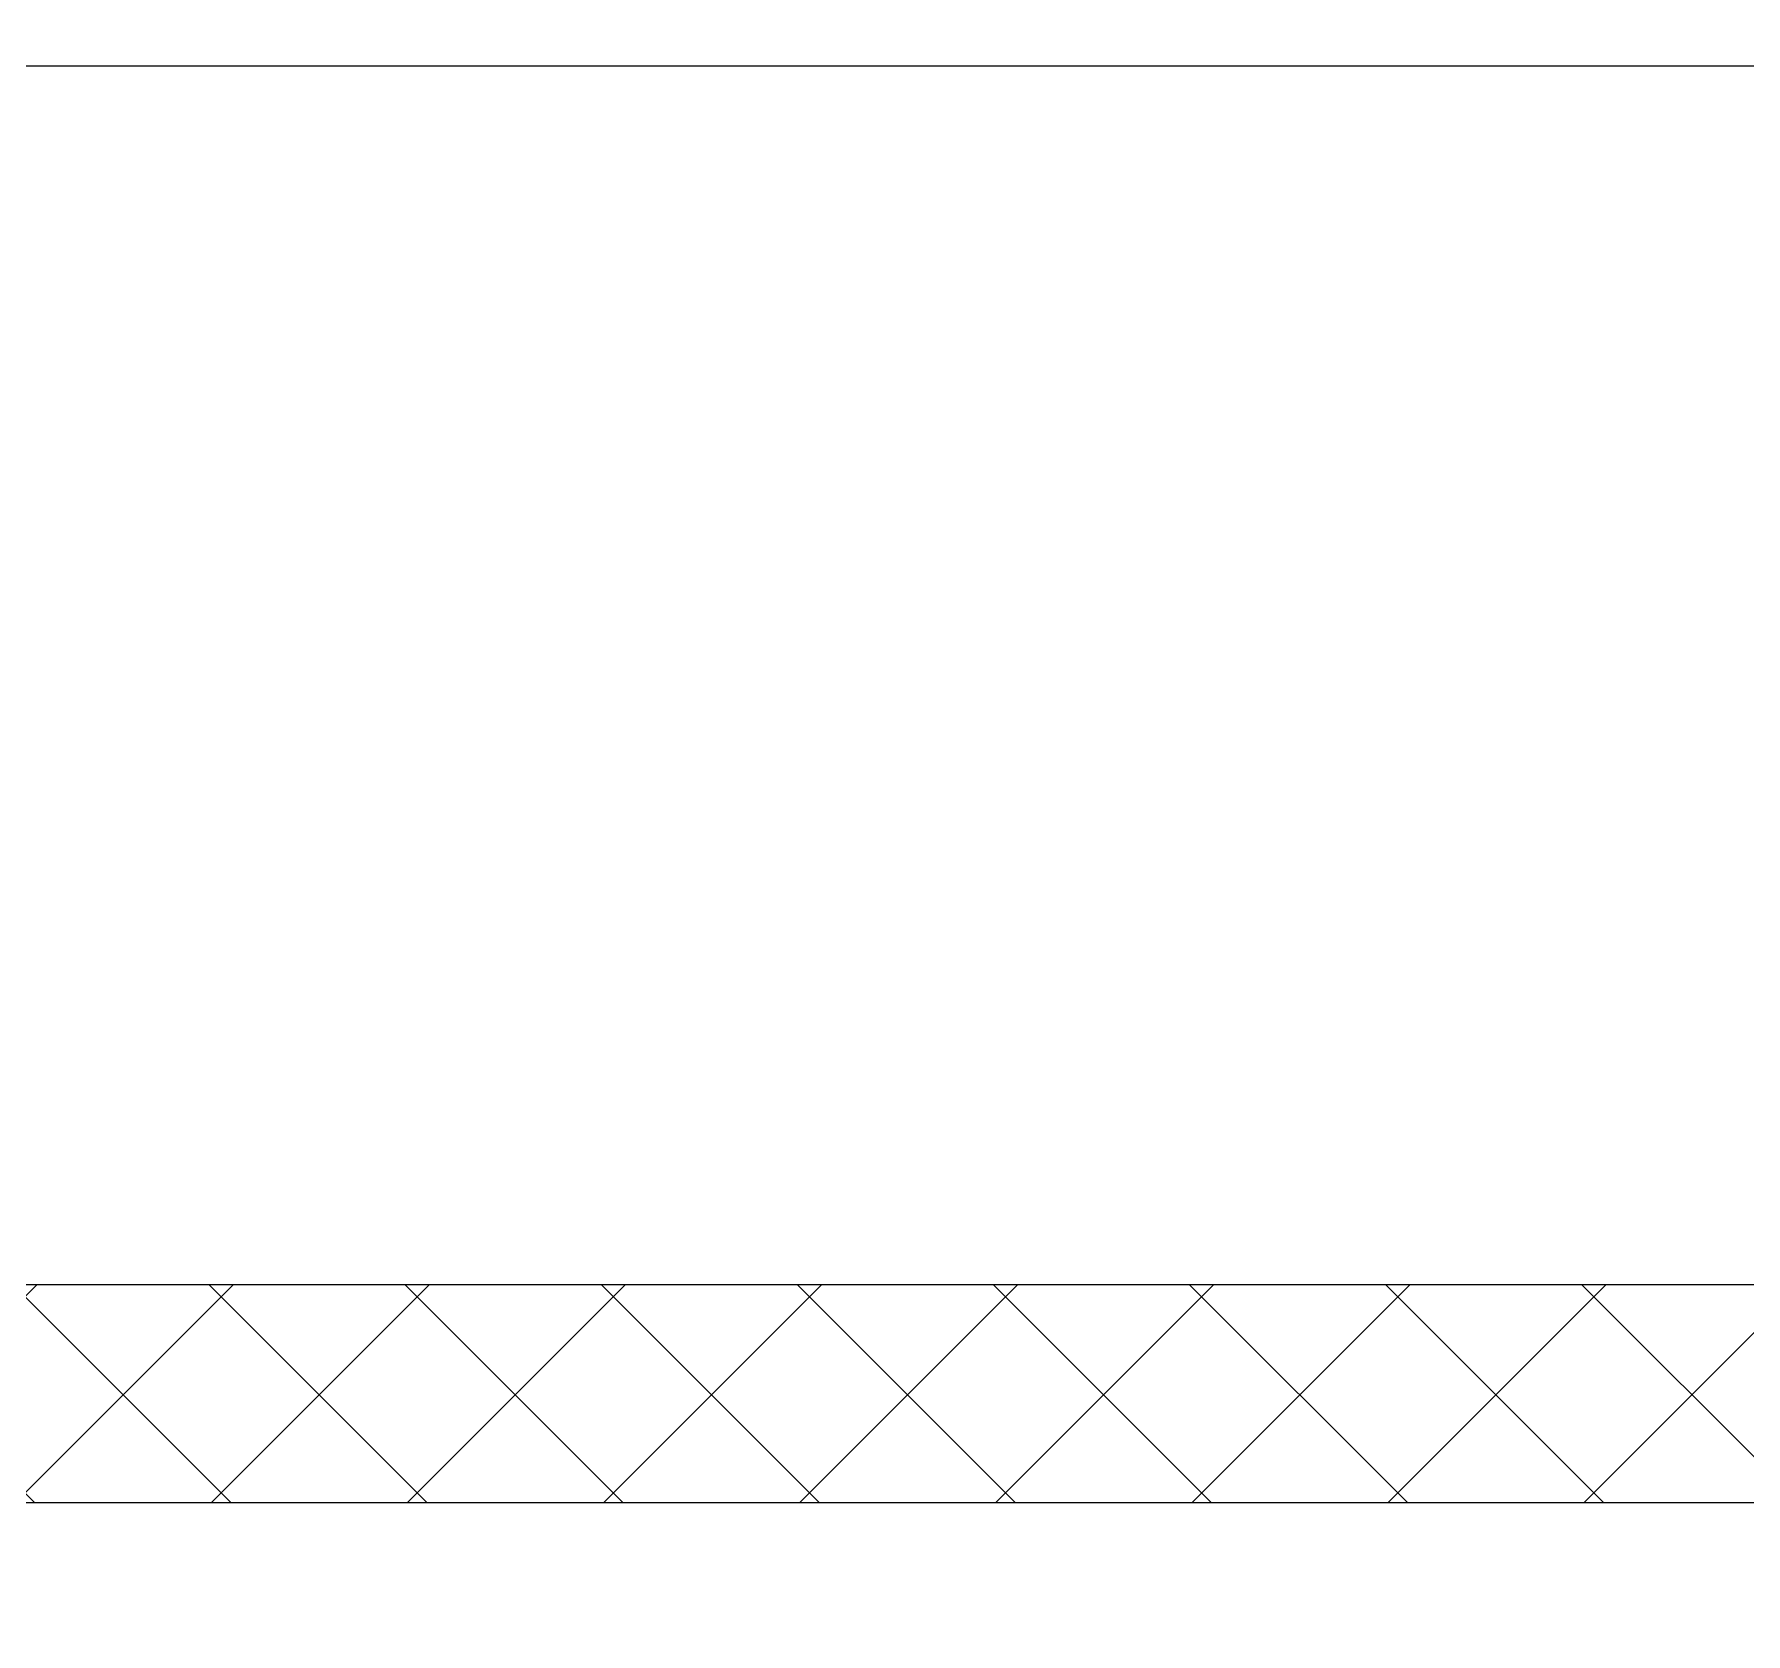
# Model space of a CAD drawing. Header units: millimetres. Extents: x -963 to 6509, y -1367 to 453.
# Drawn here: x 5590.42 to 5629.61, y -353.46 to -316.84 of the extents above; entities that cross this region are included whole.
import ezdxf

# ---------------------------------------------------------------- set-up
doc = ezdxf.new("R2010")
doc.units = ezdxf.units.MM
doc.header["$LTSCALE"] = 0.5
doc.layers.get('0').update_dxf_attribs({"lineweight": 60})

msp = doc.modelspace()

# ---------------------------------------------------------------- hatches: boundary and pattern name
at = {"linetype": 'Continuous', "lineweight": 25}
h = msp.add_hatch(dxfattribs=at)
h.set_pattern_fill('ANSI37', style=0)
edge = h.paths.add_edge_path(flags=0)
edge.add_line((5693.734, -230.456), (5529.734, -230.456))
edge.add_arc((5529.734, -233.456), 3, 90, 180)
edge.add_line((5526.734, -233.456), (5526.734, -347.456))
edge.add_arc((5529.734, -347.456), 3, 180, 270)
edge.add_line((5529.734, -350.456), (5549.734, -350.456))
edge.add_line((5549.734, -350.456), (5549.734, -353.456))
edge.add_line((5549.734, -353.456), (5569.734, -353.456))
edge.add_line((5569.734, -353.456), (5569.734, -350.456))
edge.add_line((5569.734, -350.456), (5653.734, -350.456))
edge.add_line((5653.734, -350.456), (5653.734, -353.456))
edge.add_line((5653.734, -353.456), (5673.734, -353.456))
edge.add_line((5673.734, -353.456), (5673.734, -350.456))
edge.add_line((5673.734, -350.456), (5693.734, -350.456))
edge.add_arc((5693.734, -347.456), 3, 270, 360)
edge.add_line((5696.734, -347.456), (5696.734, -233.456))
edge.add_arc((5693.734, -233.456), 3, 0, 90)
edge = h.paths.add_edge_path(flags=0)
edge.add_arc((5686.734, -340.456), 3.15, 0, 360)
edge = h.paths.add_edge_path(flags=0)
edge.add_arc((5536.734, -340.456), 3.15, 0, 360)
edge = h.paths.add_edge_path(flags=0)
edge.add_arc((5536.734, -240.456), 3.15, 0, 360)
edge = h.paths.add_edge_path(flags=0)
edge.add_arc((5686.734, -240.456), 3.15, 0, 360)
h.paths.add_polyline_path([(5531.734, -245.456), (5541.734, -245.456), (5541.734, -235.456), (5681.734, -235.456), (5681.734, -245.456), (5691.734, -245.456), (5691.734, -335.456), (5681.734, -335.456), (5681.734, -345.456), (5541.734, -345.456), (5541.734, -335.456), (5531.734, -335.456)], flags=0)

# ---------------------------------------------------------------- linework, layer by layer
at = {"color": 7, "linetype": 'Continuous', "lineweight": 25}
for p, q in [((5556.825, -317.558), (5666.825, -317.558)), ((5541.734, -345.456), (5681.734, -345.456)), ((5653.734, -350.456), (5569.734, -350.456))]:
    msp.add_line(p, q, dxfattribs=at)

doc.saveas('drawing.dxf')
